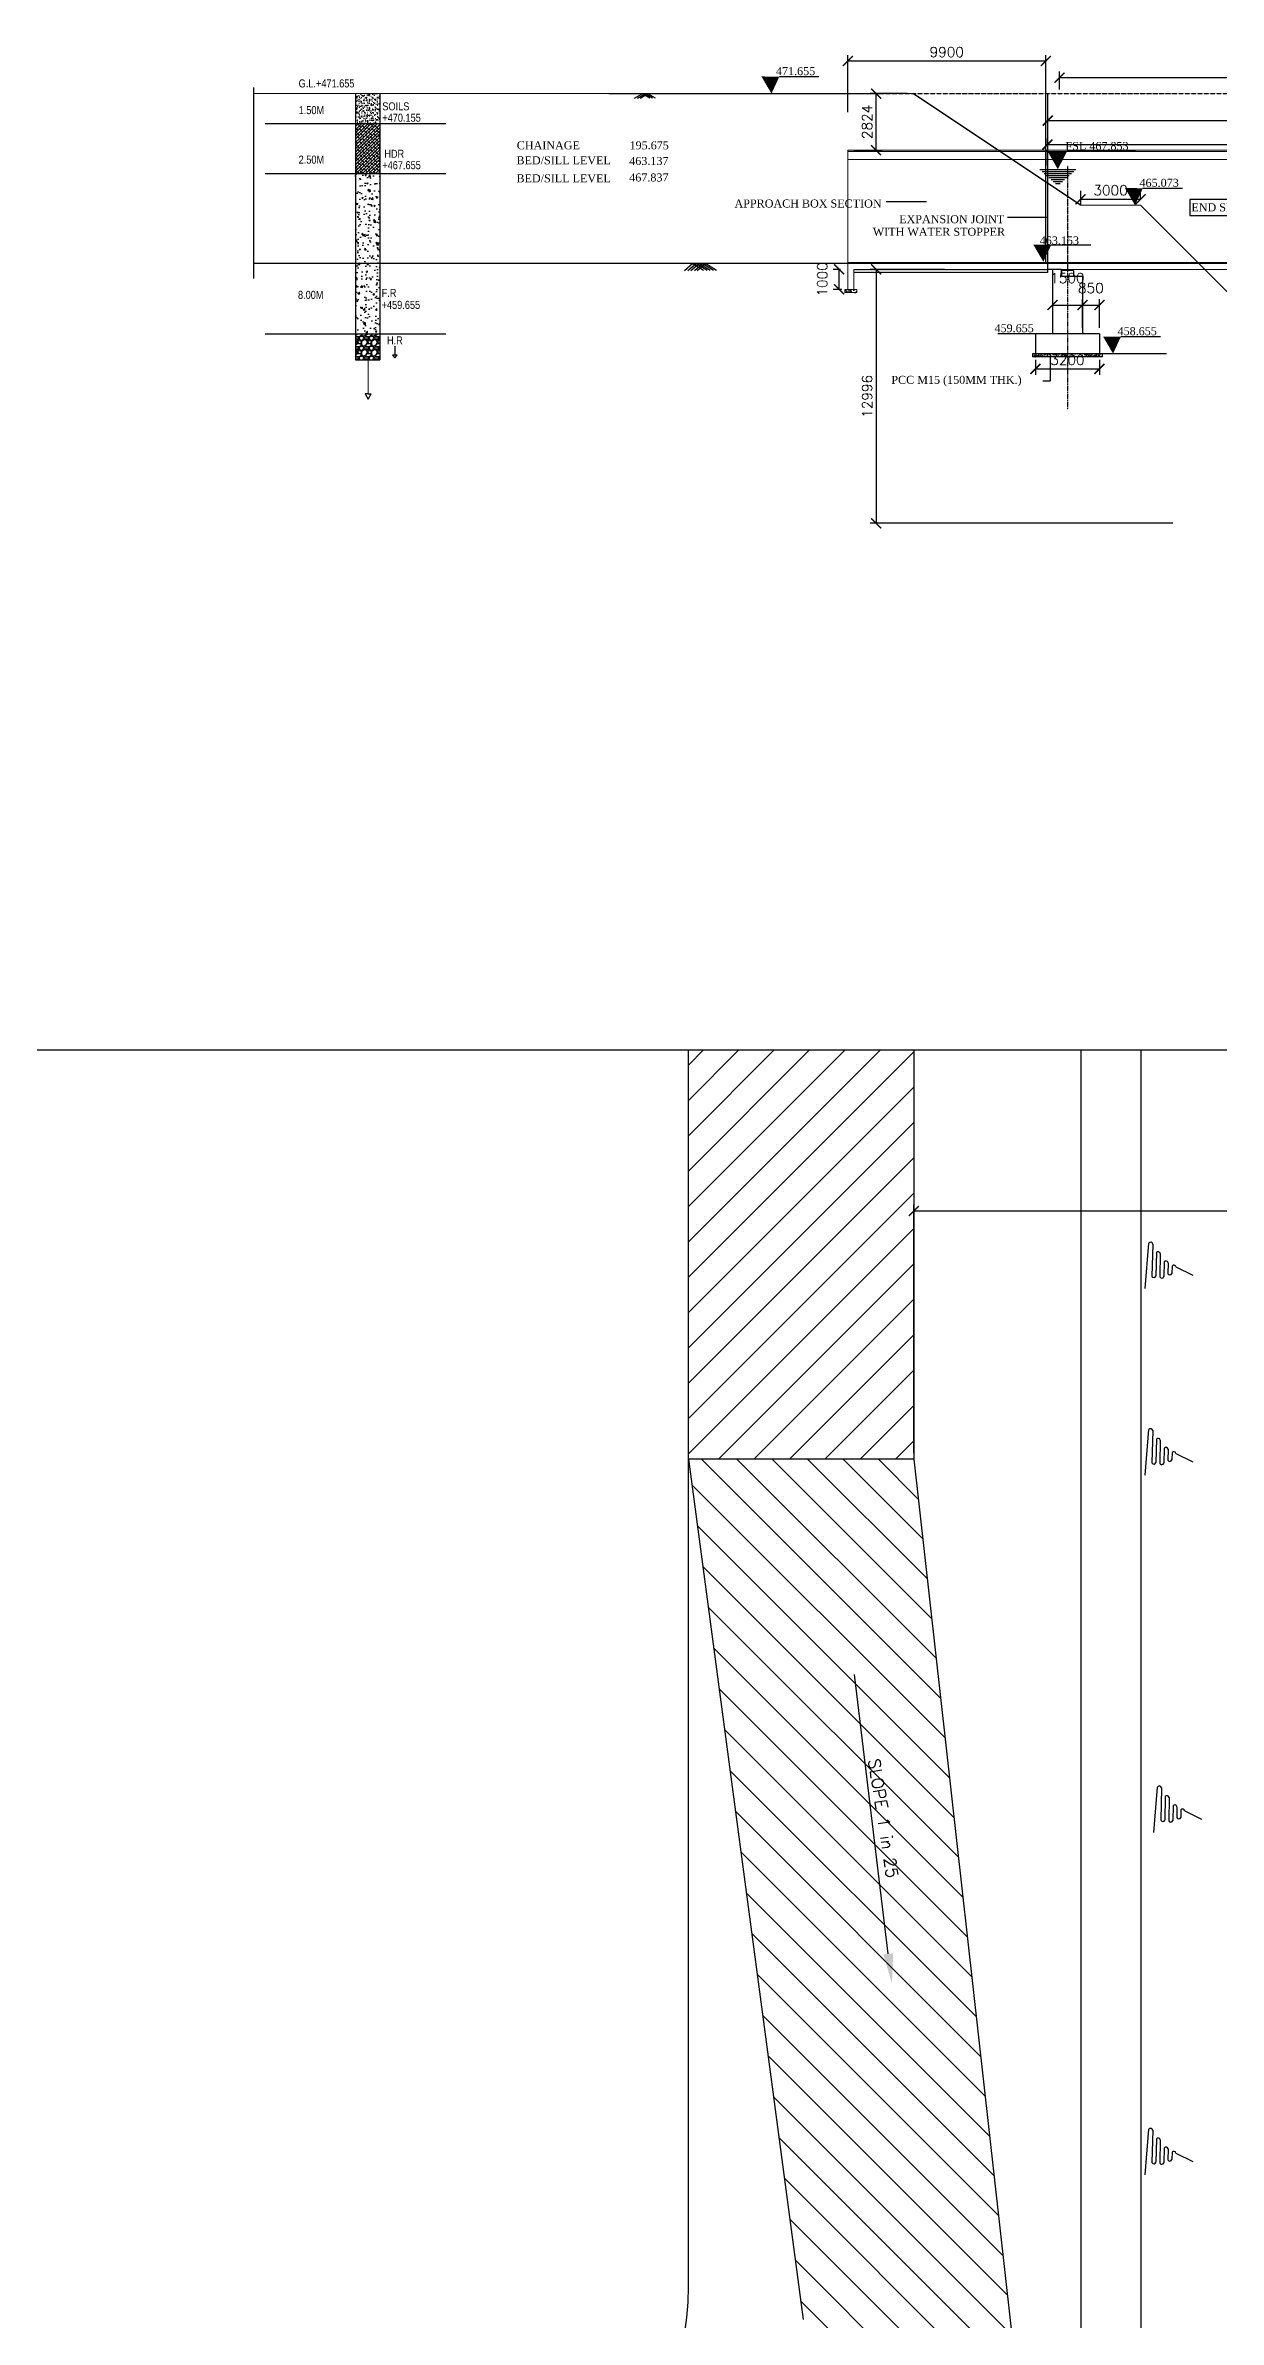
# Model space of a CAD drawing. Header units: inches. Extents: x -400915 to 515323, y 79868 to 577806.
# Drawn here: x -342283 to -283651, y 214030 to 327725 of the extents above; entities that cross this region are included whole.
import ezdxf
from ezdxf import colors
from ezdxf.entities.mleader import LeaderData, LeaderLine
from ezdxf.math import Vec2, Vec3

# ---------------------------------------------------------------- set-up
doc = ezdxf.new("R2010")
doc.units = ezdxf.units.IN
doc.header["$LTSCALE"] = 0.315
doc.header["$MEASUREMENT"] = 0
for name, pattern in [('ACAD_ISO03W100', [30, 12, -18]), ('CENTER', [50.8, 31.75, -6.35, 6.35, -6.35]), ('HIDDEN', [9.525, 6.35, -3.175])]:
    doc.linetypes.add(name, pattern=pattern)
doc.layers.get('0').update_dxf_attribs({"color": 9})
for name, color, linetype in [('CL', 5, 'CENTER'), ('exg canal', 253, 'Continuous'), ('NEW GROUND PROFILE', 6, 'Continuous'), ('rec', 7, 'Continuous'), ('stru', 2, 'Continuous')]:
    doc.layers.add(name, color=color, linetype=linetype)
for name, color, linetype, lineweight in [('crass barrier', 1, 'Continuous', 20), ('DIM', 1, 'Continuous', 20), ('RFC', 4, 'Continuous', 40), ('STRUC', 2, 'Continuous', 20)]:
    doc.layers.add(name, color=color, linetype=linetype, lineweight=lineweight)
doc.styles.add('arn', font='ARIALN.TTF')
doc.styles.add('ROMANS', font='ROMANS')
doc.styles.add('S1', font='ROMANS.shx')
doc.styles.get("Standard").update_dxf_attribs({"font": 'romantic.ttf'})
doc.linetypes.add('ZIGZAG', pattern='A,0.00254,-5.08,[131,ltypeshp.shx,S=5.08,R=0,X=-5.08,Y=0],-10.16,[131,ltypeshp.shx,S=5.08,R=180,X=5.08,Y=0],-5.08', length=20.32254)
doc.dimstyles.new('75', dxfattribs={"dimscale": 0, "dimtxt": 2.5, "dimasz": 2.5, "dimexe": 1.5, "dimexo": 1.5, "dimgap": 1, "dimtad": 1, "dimdec": 0, "dimzin": 0, "dimdsep": 46, "dimtxsty": 'ROMANS', "dimblk": 'ARCHTICK', "dimcen": -0.75, "dimclrd": 1, "dimclre": 1, "dimclrt": 3, "dimadec": 0, "dimazin": 0, "dimtfac": 1, "dimtdec": 0, "dimtofl": 0, "dimtmove": 0, "dimatfit": 3, "dimfxl": 1, "dimtolj": 1, "dimtzin": 0, "dimarcsym": 0})
doc.dimstyles.new('kri', dxfattribs={"dimtxt": 150, "dimasz": 125, "dimexe": 0.18, "dimexo": 0.0625, "dimgap": 0.09, "dimtad": 1, "dimdec": 0, "dimrnd": 1, "dimzin": 0, "dimdsep": 46, "dimtxsty": 'Standard', "dimblk": 'OBLIQUE', "dimcen": 0.09, "dimclrd": 1, "dimclre": 5, "dimclrt": 3, "dimadec": 0, "dimazin": 0, "dimtfac": 1, "dimtdec": 0, "dimtofl": 0, "dimtmove": 2, "dimatfit": 3, "dimfxl": 1, "dimtolj": 1, "dimtzin": 0, "dimarcsym": 0})

# ---------------------------------------------------------------- blocks, each defined once
blk = doc.blocks.new('_ArchTick')
at = {"layer": 'crass barrier', "color": 0, "const_width": 0.15}
blk.add_lwpolyline([(-0.5, -0.5), (0.5, 0.5)], dxfattribs=at)
blk = doc.blocks.new('*D207')
at = {"layer": 'Defpoints', "color": 0, "linetype": 'Continuous', "transparency": 16777216}
for p in [(-291597, 325217), (-264435, 326119), (-264435, 325647)]:
    blk.add_point(p, dxfattribs=at)
at = {"layer": 'STRUC', "color": 1, "linetype": 'Continuous', "lineweight": -2, "transparency": 16777216}
for p, q in [((-291597, 325517), (-291597, 326419)), ((-264435, 325947), (-264435, 326419)), ((-291597, 326119), (-264435, 326119))]:
    blk.add_line(p, q, dxfattribs=at)
at = {"layer": 'STRUC', "color": 1, "linetype": 'Continuous', "lineweight": -2, "transparency": 16777216, "xscale": 500, "yscale": 500, "zscale": 500, "rotation": 180}
blk.add_blockref('_ArchTick', (-291597, 326119), dxfattribs=at)
at = {"layer": 'STRUC', "color": 1, "linetype": 'Continuous', "lineweight": -2, "transparency": 16777216, "xscale": 500, "yscale": 500, "zscale": 500}
blk.add_blockref('_ArchTick', (-264435, 326119), dxfattribs=at)
at = {"layer": 'STRUC', "color": 3, "linetype": 'Continuous', "transparency": 16777216, "insert": (-278016, 326569), "char_height": 500, "attachment_point": 5, "style": 'ROMANS'}
blk.add_mtext('\\A1;27162', dxfattribs=at)
blk = doc.blocks.new('*D210')
at = {"layer": 'Defpoints', "color": 0, "linetype": 'Continuous', "transparency": 16777216}
for p in [(-292185, 323129), (-268685, 323972), (-268685, 323129)]:
    blk.add_point(p, dxfattribs=at)
at = {"layer": 'STRUC', "color": 1, "linetype": 'Continuous', "lineweight": -2, "transparency": 16777216}
for p, q in [((-292185, 323429), (-292185, 324272)), ((-268685, 323429), (-268685, 324272)), ((-292185, 323972), (-268685, 323972))]:
    blk.add_line(p, q, dxfattribs=at)
at = {"layer": 'STRUC', "color": 1, "linetype": 'Continuous', "lineweight": -2, "transparency": 16777216, "xscale": 500, "yscale": 500, "zscale": 500, "rotation": 180}
blk.add_blockref('_ArchTick', (-292185, 323972), dxfattribs=at)
at = {"layer": 'STRUC', "color": 1, "linetype": 'Continuous', "lineweight": -2, "transparency": 16777216, "xscale": 500, "yscale": 500, "zscale": 500}
blk.add_blockref('_ArchTick', (-268685, 323972), dxfattribs=at)
at = {"layer": 'STRUC', "color": 3, "linetype": 'Continuous', "transparency": 16777216, "insert": (-280435, 324422), "char_height": 500, "attachment_point": 5, "style": 'ROMANS'}
blk.add_mtext('\\A1;23500', dxfattribs=at)
blk = doc.blocks.new('*D234')
at = {"layer": 'Defpoints', "color": 0, "linetype": 'Continuous', "transparency": 16777216}
for p in [(-297045, 316530), (-300764, 303834), (-285633, 303834)]:
    blk.add_point(p, dxfattribs=at)
at = {"layer": 'STRUC', "color": 1, "linetype": 'Continuous', "lineweight": -2, "transparency": 16777216}
for p, q in [((-297345, 316530), (-301064, 316530)), ((-300764, 316530), (-300764, 303834)), ((-285933, 303834), (-301064, 303834))]:
    blk.add_line(p, q, dxfattribs=at)
at = {"layer": 'STRUC', "color": 1, "linetype": 'Continuous', "lineweight": -2, "transparency": 16777216, "xscale": 500, "yscale": 500, "zscale": 500}
for p, rotation in [((-300764, 316530), 90), ((-300764, 303834), 270)]:
    blk.add_blockref('_ArchTick', p, dxfattribs=dict(at, rotation=rotation))
at = {"layer": 'STRUC', "color": 3, "linetype": 'Continuous', "transparency": 16777216, "insert": (-301214, 310182), "char_height": 500, "attachment_point": 5, "rotation": 90, "style": 'ROMANS'}
blk.add_mtext('\\A1;12996', dxfattribs=at)
blk = doc.blocks.new('_Oblique')
at = {"color": 0, "linetype": 'ByBlock', "lineweight": -2}
blk.add_line((-0.5, -0.5), (0.5, 0.5), dxfattribs=at)
blk = doc.blocks.new('*D237')
at = {"layer": 'Defpoints', "color": 0, "linetype": 'Continuous', "transparency": 16777216}
for p in [(-292205, 322430), (-268665, 322768), (-268665, 322430)]:
    blk.add_point(p, dxfattribs=at)
at = {"layer": 'STRUC', "color": 1, "linetype": 'Continuous', "lineweight": -2, "transparency": 16777216}
for p, q in [((-292205, 322730), (-292205, 323068)), ((-268665, 322730), (-268665, 323068)), ((-292205, 322768), (-268665, 322768))]:
    blk.add_line(p, q, dxfattribs=at)
at = {"layer": 'STRUC', "color": 1, "linetype": 'Continuous', "lineweight": -2, "transparency": 16777216, "xscale": 500, "yscale": 500, "zscale": 500, "rotation": 180}
blk.add_blockref('_ArchTick', (-292205, 322768), dxfattribs=at)
at = {"layer": 'STRUC', "color": 1, "linetype": 'Continuous', "lineweight": -2, "transparency": 16777216, "xscale": 500, "yscale": 500, "zscale": 500}
blk.add_blockref('_ArchTick', (-268665, 322768), dxfattribs=at)
at = {"layer": 'STRUC', "color": 3, "linetype": 'Continuous', "transparency": 16777216, "insert": (-264642, 323101), "char_height": 500, "attachment_point": 5, "style": 'ROMANS'}
blk.add_mtext('\\A1;EXPANSION JOINT \\PWITH WATER STOPER', dxfattribs=at)
blk = doc.blocks.new('*D205')
at = {"layer": 'Defpoints', "color": 0, "linetype": 'Continuous', "transparency": 16777216}
for p in [(-290545, 320754), (-287545, 320034), (-287545, 319734)]:
    blk.add_point(p, dxfattribs=at)
at = {"layer": 'STRUC', "color": 1, "linetype": 'Continuous', "lineweight": -2, "transparency": 16777216}
for p, q in [((-290545, 320454), (-290545, 319734)), ((-290545, 320034), (-287545, 320034)), ((-287545, 320034), (-287545, 320334))]:
    blk.add_line(p, q, dxfattribs=at)
at = {"layer": 'STRUC', "color": 1, "linetype": 'Continuous', "lineweight": -2, "transparency": 16777216, "xscale": 500, "yscale": 500, "zscale": 500, "rotation": 180}
blk.add_blockref('_ArchTick', (-290545, 320034), dxfattribs=at)
at = {"layer": 'STRUC', "color": 1, "linetype": 'Continuous', "lineweight": -2, "transparency": 16777216, "xscale": 500, "yscale": 500, "zscale": 500}
blk.add_blockref('_ArchTick', (-287545, 320034), dxfattribs=at)
at = {"layer": 'STRUC', "color": 3, "linetype": 'Continuous', "transparency": 16777216, "insert": (-289045, 320484), "char_height": 500, "attachment_point": 5, "style": 'ROMANS'}
blk.add_mtext('\\A1;3000', dxfattribs=at)
blk = doc.blocks.new('*D233')
at = {"layer": 'Defpoints', "color": 0, "linetype": 'Continuous', "transparency": 16777216}
for p in [(-302608, 316530), (-302246, 316530), (-302185, 315530)]:
    blk.add_point(p, dxfattribs=at)
at = {"layer": 'STRUC', "color": 1, "linetype": 'Continuous', "lineweight": -2, "transparency": 16777216}
for p, q in [((-302546, 316530), (-302908, 316530)), ((-302608, 315530), (-302608, 316530)), ((-302485, 315530), (-302908, 315530))]:
    blk.add_line(p, q, dxfattribs=at)
at = {"layer": 'STRUC', "color": 1, "linetype": 'Continuous', "lineweight": -2, "transparency": 16777216, "xscale": 500, "yscale": 500, "zscale": 500}
for p, rotation in [((-302608, 316530), 90), ((-302608, 315530), 270)]:
    blk.add_blockref('_ArchTick', p, dxfattribs=dict(at, rotation=rotation))
at = {"layer": 'STRUC', "color": 3, "linetype": 'Continuous', "transparency": 16777216, "insert": (-303458, 316030), "char_height": 500, "attachment_point": 5, "rotation": 90, "style": 'ROMANS'}
blk.add_mtext('\\A1;1000', dxfattribs=at)
blk = doc.blocks.new('*D239')
at = {"layer": 'Defpoints', "color": 0, "linetype": 'Continuous', "transparency": 16777216}
for p in [(-300767, 325316), (-298918, 325316), (-302185, 322492)]:
    blk.add_point(p, dxfattribs=at)
at = {"layer": 'STRUC', "color": 1, "linetype": 'Continuous', "lineweight": -2, "transparency": 16777216}
for p, q in [((-299218, 325316), (-301067, 325316)), ((-300767, 322492), (-300767, 325316)), ((-301885, 322492), (-300467, 322492))]:
    blk.add_line(p, q, dxfattribs=at)
at = {"layer": 'STRUC', "color": 1, "linetype": 'Continuous', "lineweight": -2, "transparency": 16777216, "xscale": 500, "yscale": 500, "zscale": 500}
for p, rotation in [((-300767, 325316), 90), ((-300767, 322492), 270)]:
    blk.add_blockref('_ArchTick', p, dxfattribs=dict(at, rotation=rotation))
at = {"layer": 'STRUC', "color": 3, "linetype": 'Continuous', "transparency": 16777216, "insert": (-301217, 323904), "char_height": 500, "attachment_point": 5, "rotation": 90, "style": 'ROMANS'}
blk.add_mtext('\\A1;2824', dxfattribs=at)
blk = doc.blocks.new('*D220')
at = {"layer": 'Defpoints', "color": 0, "linetype": 'Continuous', "transparency": 16777216}
for p in [(-302185, 326947), (-302185, 324089), (-292285, 316530)]:
    blk.add_point(p, dxfattribs=at)
at = {"layer": 'STRUC', "color": 1, "linetype": 'Continuous', "lineweight": -2, "transparency": 16777216}
for p, q in [((-302185, 324389), (-302185, 327247)), ((-292285, 326947), (-302185, 326947)), ((-292285, 316830), (-292285, 327247))]:
    blk.add_line(p, q, dxfattribs=at)
at = {"layer": 'STRUC', "color": 1, "linetype": 'Continuous', "lineweight": -2, "transparency": 16777216, "xscale": 500, "yscale": 500, "zscale": 500, "rotation": 180}
blk.add_blockref('_ArchTick', (-302185, 326947), dxfattribs=at)
at = {"layer": 'STRUC', "color": 1, "linetype": 'Continuous', "lineweight": -2, "transparency": 16777216, "xscale": 500, "yscale": 500, "zscale": 500}
blk.add_blockref('_ArchTick', (-292285, 326947), dxfattribs=at)
at = {"layer": 'STRUC', "color": 3, "linetype": 'Continuous', "transparency": 16777216, "insert": (-297235, 327397), "char_height": 500, "attachment_point": 5, "style": 'ROMANS'}
blk.add_mtext('\\A1;9900', dxfattribs=at)
blk = doc.blocks.new('*D228')
at = {"layer": 'Defpoints', "color": 0, "linetype": 'Continuous', "transparency": 16777216}
for p in [(-292805, 312316), (-289605, 312316), (-289605, 311553)]:
    blk.add_point(p, dxfattribs=at)
at = {"layer": 'STRUC', "color": 1, "linetype": 'Continuous', "lineweight": -2, "transparency": 16777216}
for p, q in [((-292805, 312016), (-292805, 311253)), ((-292805, 311553), (-289605, 311553)), ((-289605, 312016), (-289605, 311253))]:
    blk.add_line(p, q, dxfattribs=at)
at = {"layer": 'STRUC', "color": 1, "linetype": 'Continuous', "lineweight": -2, "transparency": 16777216, "xscale": 500, "yscale": 500, "zscale": 500, "rotation": 180}
blk.add_blockref('_ArchTick', (-292805, 311553), dxfattribs=at)
at = {"layer": 'STRUC', "color": 1, "linetype": 'Continuous', "lineweight": -2, "transparency": 16777216, "xscale": 500, "yscale": 500, "zscale": 500}
blk.add_blockref('_ArchTick', (-289605, 311553), dxfattribs=at)
at = {"layer": 'STRUC', "color": 3, "linetype": 'Continuous', "transparency": 16777216, "insert": (-291205, 312003), "char_height": 500, "attachment_point": 5, "style": 'ROMANS'}
blk.add_mtext('\\A1;3200', dxfattribs=at)
blk = doc.blocks.new('*D222')
at = {"layer": 'Defpoints', "color": 0, "linetype": 'Continuous', "transparency": 16777216}
for p in [(-291955, 314922), (-290455, 314748), (-290455, 314748)]:
    blk.add_point(p, dxfattribs=at)
at = {"layer": 'STRUC', "color": 1, "linetype": 'Continuous', "lineweight": -2, "transparency": 16777216}
for p, q in [((-291955, 314748), (-290455, 314748)), ((-291955, 314622), (-291955, 314448))]:
    blk.add_line(p, q, dxfattribs=at)
at = {"layer": 'STRUC', "color": 1, "linetype": 'Continuous', "lineweight": -2, "transparency": 16777216, "xscale": 500, "yscale": 500, "zscale": 500, "rotation": 180}
blk.add_blockref('_ArchTick', (-291955, 314748), dxfattribs=at)
at = {"layer": 'STRUC', "color": 1, "linetype": 'Continuous', "lineweight": -2, "transparency": 16777216, "xscale": 500, "yscale": 500, "zscale": 500}
blk.add_blockref('_ArchTick', (-290455, 314748), dxfattribs=at)
at = {"layer": 'STRUC', "color": 3, "linetype": 'Continuous', "transparency": 16777216, "insert": (-291205, 316098), "char_height": 500, "attachment_point": 5, "style": 'ROMANS'}
blk.add_mtext('\\A1;1500', dxfattribs=at)
blk = doc.blocks.new('*D223')
at = {"layer": 'Defpoints', "color": 0, "linetype": 'Continuous', "transparency": 16777216}
for p in [(-289605, 314748), (-290455, 313316), (-289605, 313316)]:
    blk.add_point(p, dxfattribs=at)
at = {"layer": 'STRUC', "color": 1, "linetype": 'Continuous', "lineweight": -2, "transparency": 16777216}
for p, q in [((-290455, 313616), (-290455, 315048)), ((-289605, 313616), (-289605, 315048)), ((-290455, 314748), (-289605, 314748))]:
    blk.add_line(p, q, dxfattribs=at)
at = {"layer": 'STRUC', "color": 1, "linetype": 'Continuous', "lineweight": -2, "transparency": 16777216, "xscale": 500, "yscale": 500, "zscale": 500, "rotation": 180}
blk.add_blockref('_ArchTick', (-290455, 314748), dxfattribs=at)
at = {"layer": 'STRUC', "color": 1, "linetype": 'Continuous', "lineweight": -2, "transparency": 16777216, "xscale": 500, "yscale": 500, "zscale": 500}
blk.add_blockref('_ArchTick', (-289605, 314748), dxfattribs=at)
at = {"layer": 'STRUC', "color": 3, "linetype": 'Continuous', "transparency": 16777216, "insert": (-290030, 315598), "char_height": 500, "attachment_point": 5, "style": 'ROMANS'}
blk.add_mtext('\\A1;850', dxfattribs=at)
blk = doc.blocks.new('*D243')
at = {"layer": 'Defpoints', "color": 0, "linetype": 'Continuous', "transparency": 16777216}
for p in [(-214951, 269455), (-298881, 257048), (-214951, 257048)]:
    blk.add_point(p, dxfattribs=at)
at = {"layer": 'STRUC', "color": 1, "linetype": 'Continuous', "lineweight": -2, "transparency": 16777216}
for p, q in [((-298881, 257348), (-298881, 269755)), ((-214951, 257348), (-214951, 269755)), ((-298881, 269455), (-214951, 269455))]:
    blk.add_line(p, q, dxfattribs=at)
at = {"layer": 'STRUC', "color": 1, "linetype": 'Continuous', "lineweight": -2, "transparency": 16777216, "xscale": 500, "yscale": 500, "zscale": 500, "rotation": 180}
blk.add_blockref('_ArchTick', (-298881, 269455), dxfattribs=at)
at = {"layer": 'STRUC', "color": 1, "linetype": 'Continuous', "lineweight": -2, "transparency": 16777216, "xscale": 500, "yscale": 500, "zscale": 500}
blk.add_blockref('_ArchTick', (-214951, 269455), dxfattribs=at)
at = {"layer": 'STRUC', "color": 3, "linetype": 'Continuous', "transparency": 16777216, "insert": (-256916, 270452), "char_height": 500, "attachment_point": 5, "style": 'ROMANS'}
blk.add_mtext('\\A1;83930\\P(TOP WIDTH OF HLMC)', dxfattribs=at)

msp = doc.modelspace()

# ---------------------------------------------------------------- hatches: boundary and pattern name
at = {"layer": 'rec', "ltscale": 0.5}
h = msp.add_hatch(dxfattribs=at)
h.set_pattern_fill('AR-SAND', color=256, scale=100, style=0)
h.set_pattern_definition([(37.5, (-473993.19, 96591.52), (-6.29934, 192.68238), [0, -152, 0, -170, 0, -162.5]), (7.5, (-473993.2, 96591.52), (176.97767, 282.2146), [0, -82, 0, -137, 0, -52.5]), (327.5, (-474116.2, 96591.52), (311.41419, 0.56591), [0, -50, 0, -180, 0, -235]), (317.5, (-474116.2, 96591.52), (300.61266, 87.76756), [0, -25, 0, -118, 0, -135])])
h.paths.add_polyline_path([(-326781.1, 325316.2), (-326781.1, 323816.2), (-325564.5, 323816.2), (-325564.5, 325316.2)])
h = msp.add_hatch(dxfattribs=at)
h.set_pattern_fill('ANSI38', color=256, scale=900, style=0)
h.set_pattern_definition([(45, (-473993.19, 96591.52), (-79.549513, 79.549513), []), (135, (-473993.19, 96591.52), (-238.64854, 79.549513), [281.25, -168.75])])
h.paths.add_polyline_path([(-325564.5, 323816.2), (-326781.1, 323816.2), (-326781.1, 321316.2), (-325564.5, 321316.2)])
h = msp.add_hatch(dxfattribs=at)
h.set_pattern_fill('AR-CONC', color=256, scale=100, style=0)
h.set_pattern_definition([(50, (-473993.2, 96591.5), (717.2602, -62.7521), [75, -825]), (355, (-473993.2, 96591.5), (-138.7513, 752.1921), [60, -660]), (100.4514, (-473933.4, 96586.3), (578.5094, 689.4395), [63.7402, -701.1421]), (46.1842, (-473993.2, 96791.5), (1067.241, -165.519), [112.5, -1237.5]), (96.6356, (-473904.3, 96777.7), (934.6627, 974.118), [95.6103, -1051.713]), (351.1842, (-473993.2, 96791.5), (934.662, 974.1186), [90, -990]), (21, (-473893.2, 96741.5), (596.907, -402.6189), [75, -825]), (326, (-473893.2, 96741.5), (243.3153, 725.15), [60, -660]), (71.4514, (-473843.45, 96707.97), (840.2226, 322.5305), [63.7402, -701.1421]), (37.5, (-473993.2, 96591.52), (12.15986, 332.89385), [0, -652, 0, -670, 0, -662.5]), (7.5, (-473993.2, 96591.5), (263.06954, 394.4117), [0, -382, 0, -637, 0, -252.5]), (327.5, (-474216.2, 96591.52), (533.82244, -22.55487), [0, -250, 0, -780, 0, -1035]), (317.5, (-474316.2, 96591.5), (583.1862, 100.105), [0, -325, 0, -518, 0, -735])])
h.paths.add_polyline_path([(-326781.1, 313316.2), (-325564.5, 313316.2), (-325564.5, 321316.2), (-326781.1, 321316.2)])
h = msp.add_hatch(dxfattribs=at)
h.set_pattern_fill('AR-CONC', color=256, scale=50, style=0)
h.set_pattern_definition([(50, (-302980.08, 2758.6), (358.6301, -31.37607), [37.5, -412.5]), (355, (-302980.08, 2758.6), (-69.37567, 376.09607), [30, -330]), (100.4514, (-302950.2, 2755.97), (289.2547, 344.71977), [31.8701, -350.57106]), (46.1842, (-302980.08, 2858.6), (533.6205, -82.7595), [56.25, -618.75]), (96.6356, (-302935.6, 2851.7), (467.33135, 487.0589), [47.8051, -525.8565]), (351.1842, (-302980.1, 2858.6), (467.331, 487.0593), [45, -495]), (21, (-302930.08, 2833.6), (298.45353, -201.30945), [37.5, -412.5]), (326, (-302930.08, 2833.6), (121.65767, 362.57502), [30, -330]), (71.4514, (-302905.2, 2816.8), (420.1113, 161.26525), [31.8701, -350.57106]), (37.5, (-302980.08, 2758.59), (6.07993, 166.446927), [0, -326, 0, -335, 0, -331.25]), (7.5, (-302980.08, 2758.59), (131.53477, 197.20586), [0, -191, 0, -318.5, 0, -126.25]), (327.5, (-303091.58, 2758.59), (266.91122, -11.277436), [0, -125, 0, -390, 0, -517.5]), (317.5, (-303141.58, 2758.59), (291.59308, 50.05249), [0, -162.5, 0, -259, 0, -367.5])])
h.paths.add_polyline_path([(-292204.8, 316530.2), (-301884.8, 316530.2), (-301884.8, 316380.2), (-292204.8, 316380.2)])
h = msp.add_hatch(dxfattribs=at)
h.set_pattern_fill('AR-CONC', color=256, scale=50, style=0)
h.set_pattern_definition([(50, (-299777.08, 2758.6), (358.6301, -31.37607), [37.5, -412.5]), (355, (-299777.08, 2758.6), (-69.37567, 376.09607), [30, -330]), (100.4514, (-299747.2, 2755.97), (289.2547, 344.71977), [31.8701, -350.57106]), (46.1842, (-299777.08, 2858.6), (533.6205, -82.7595), [56.25, -618.75]), (96.6356, (-299732.6, 2851.7), (467.33135, 487.0589), [47.8051, -525.8565]), (351.1842, (-299777.1, 2858.6), (467.331, 487.0593), [45, -495]), (21, (-299727.08, 2833.6), (298.45353, -201.30945), [37.5, -412.5]), (326, (-299727.08, 2833.6), (121.65767, 362.57502), [30, -330]), (71.4514, (-299702.2, 2816.8), (420.1113, 161.26525), [31.8701, -350.57106]), (37.5, (-299777.08, 2758.59), (6.07993, 166.446927), [0, -326, 0, -335, 0, -331.25]), (7.5, (-299777.08, 2758.59), (131.53477, 197.20586), [0, -191, 0, -318.5, 0, -126.25]), (327.5, (-299888.58, 2758.59), (266.91122, -11.277436), [0, -125, 0, -390, 0, -517.5]), (317.5, (-299938.58, 2758.59), (291.59308, 50.05249), [0, -162.5, 0, -259, 0, -367.5])])
h.paths.add_polyline_path([(-301734.8, 315530.2), (-302334.8, 315530.2), (-302334.8, 315380.2), (-301734.8, 315380.2)])
h = msp.add_hatch(dxfattribs=at)
h.set_pattern_fill('GRAVEL', color=256, scale=500, style=0)
h.set_pattern_definition([(228.0128, (-473633.192, 97091.517), (-3999.999116, -4500.000671), [67.268, -6659.544]), (184.9697, (-473678.192, 97041.517), (6000.0005258, 499.9956535), [115.434, -11427.9625]), (132.5104, (-473793.192, 97031.517), (4999.995359, -5500.004337), [81.394, -8058.016]), (267.2737, (-473988.192, 96906.517), (499.9980089, 10000.0001475), [105.119, -10406.779]), (292.8337, (-473993.192, 96801.517), (-2500.0049527, 5999.998206), [103.0775, -10204.6865]), (357.2737, (-473953.192, 96706.517), (-10000.0001475, 499.9980089), [105.119, -10406.779]), (37.6942, (-473848.192, 96701.517), (-6500.0036728, -4999.9952026), [139.0145, -13762.4245]), (72.2553, (-473738.192, 96786.517), (3500.0053814, 10999.9981156), [131.244, -12993.1605]), (121.4296, (-473698.192, 96911.517), (-4000.004117, 6499.9975182), [105.475, -10442.0365]), (175.2364, (-473753.19, 97001.517), (5500.000473, -499.9957663), [120.416, -5900.3815]), (222.3974, (-473873.192, 97011.517), (-6000.0036755, -5499.996041), [155.724, -15416.6875]), (138.8141, (-473493.19, 96901.517), (-3500.001473, 2999.998657), [53.1505, -5261.922]), (171.4692, (-473533.192, 96936.517), (6499.9991424, -1000.003955), [101.1185, -10010.7555]), (225, (-473633.2, 96951.5), (-6e-14, -500.00015), [70.7105, -636.396]), (203.1986, (-473668.19, 97011.52), (2499.999865, 1000.000663), [38.079, -3769.8075]), (291.8014, (-473703.19, 96996.52), (-499.999955, 1500.000137), [53.8515, -2638.731]), (30.9638, (-473683.19, 96946.52), (1499.99901, 1000.001242), [87.4645, -2828.0115]), (161.5651, (-473608.19, 96991.52), (1000.00022, -499.9992), [63.2455, -1517.8935]), (16.3895, (-473993.192, 96996.517), (5000.0010992, 1499.996355), [88.6, -8771.4225]), (70.3462, (-473908.192, 97021.517), (-1999.9976237, -5500.001068), [74.3305, -7358.704]), (293.1986, (-473608.19, 97091.52), (-1000.000663, 2499.999865), [76.1575, -3731.729]), (343.6105, (-473578.192, 97021.517), (-5000.0010992, 1499.996355), [88.6, -8771.4225]), (339.444, (-473993.19, 96686.517), (-2500.000922, 999.997998), [85.44, -4186.562]), (294.7751, (-473913.192, 96656.517), (-2499.9960946, 5500.001711), [71.589, -7087.3215]), (66.8014, (-473603.19, 96591.52), (1000.000663, 2499.999865), [76.1575, -3731.729]), (17.354, (-473573.192, 96661.517), (-6500.0010095, -1999.997251), [83.8155, -8297.712]), (69.444, (-473848.19, 96591.517), (-999.997998, -2500.000922), [42.72, -4229.282]), (101.3099, (-473633.19, 96591.52), (-499.998816, 2000.000376), [25.495, -2524.0145]), (165.9638, (-473638.19, 96616.52), (1500.000273, -499.99903), [103.0775, -1958.475]), (186.009, (-473738.192, 96641.517), (4999.9998755, 499.9996587), [95.525, -9456.9615]), (303.6901, (-473683.19, 96901.52), (-500.00067, 999.99978), [72.111, -1730.6645]), (353.1572, (-473643.192, 96841.517), (8499.9996827, -1000.003999), [125.897, -12463.7815]), (60.9454, (-473518.19, 96826.517), (-2000.000014, -3500.000192), [51.478, -5096.337]), (90, (-473493.2, 96871.5), (-500, 500), [30, -470]), (120.2564, (-473748.192, 96656.517), (1999.9974434, -3500.001228), [69.462, -6876.76]), (48.0128, (-473783.192, 96716.517), (3999.999116, 4500.000671), [134.536, -6592.276]), (0, (-473693.2, 96816.5), (500, 500), [130, -370]), (325.3048, (-473563.192, 96816.517), (-4999.9971295, 3500.0043048), [79.057, -7826.637]), (254.0546, (-473498.19, 96771.52), (-499.999945, -2000.000063), [72.801, -3567.254]), (207.646, (-473518.192, 96701.517), (-9499.9979036, -5000.0038566), [118.5325, -11734.737]), (175.4261, (-473623.192, 96646.517), (-6500.0002792, 499.9974006), [125.3995, -12414.537])])
h.paths.add_polyline_path([(-325564.5, 313316.2), (-326781.1, 313316.2), (-326781.1, 312007.3), (-325564.5, 312007.3)])
h = msp.add_hatch(dxfattribs=at)
h.set_pattern_fill('AR-CONC', color=6, scale=30, style=0)
h.set_pattern_definition([(50, (-306000.08, 894.65), (215.17805, -18.82564), [22.5, -247.5]), (355, (-306000.08, 894.65), (-41.6254, 225.65764), [18, -198]), (100.4514, (-305982.15, 893.08), (173.55281, 206.83186), [19.12206, -210.34263]), (46.1842, (-306000.08, 954.65), (320.17231, -49.6557), [33.75, -371.25]), (96.6356, (-305973.4, 950.5), (280.3988, 292.23536), [28.6831, -315.5139]), (351.1842, (-306000.08, 954.65), (280.3986, 292.23558), [27, -297]), (21, (-305970.08, 939.65), (179.07212, -120.78567), [22.5, -247.5]), (326, (-305970.08, 939.65), (72.9946, 217.54501), [18, -198]), (71.4514, (-305955.15, 929.58), (252.06679, 96.75915), [19.12206, -210.34263]), (37.5, (-306000.08, 894.65), (3.647957, 99.868156), [0, -195.6, 0, -201, 0, -198.75]), (7.5, (-306000.08, 894.65), (78.92086, 118.323514), [0, -114.6, 0, -191.1, 0, -75.75]), (327.5, (-306066.98, 894.65), (160.14673, -6.766462), [0, -75, 0, -234, 0, -310.5]), (317.5, (-306096.98, 894.65), (174.95585, 30.031495), [0, -97.5, 0, -155.4, 0, -220.5])])
h.paths.add_polyline_path([(-291204.8, 312316.2), (-292854.8, 312316.2), (-292854.8, 312166.2), (-291204.8, 312166.2)])
h.paths.add_polyline_path([(-289554.8, 312316.2), (-291204.8, 312316.2), (-291204.8, 312166.2), (-289554.8, 312166.2)])
at = {"layer": 'rec', "linetype": 'HIDDEN', "ltscale": 500}
h = msp.add_hatch(dxfattribs=at)
h.set_pattern_fill('ANSI31', color=251, scale=10000, style=0)
h.paths.add_polyline_path([(-203684.8, 277508.5), (-214951.2, 277508.5), (-214951.2, 257047.9), (-203684.8, 257047.9)])
h.paths.add_polyline_path([(-298880.8, 277508.5), (-310147.3, 277508.5), (-310147.3, 257047.9), (-298880.8, 257047.9)])
h.paths.add_polyline_path([(-298880.8, 103108.2), (-310147.3, 103108.2), (-310147.3, 86267.5), (-298880.8, 86267.5)])
h.paths.add_polyline_path([(-203684.8, 103108.2), (-214951.2, 103108.2), (-214951.2, 86267.5), (-203684.8, 86267.5)])
h = msp.add_hatch(dxfattribs=at)
h.set_pattern_fill('ANSI31', color=251, scale=10000, style=0)
h.set_pattern_definition([(135, (-513832, 0), (883.8835, 883.8835), [])])
h.paths.add_polyline_path([(-306391.7, 192671.9), (-400914.6, 192671.9), (-400914.6, 197047.9), (-319280, 197047.9), (-292167.3, 197047.9), (-292167.3, 188488), (-302232, 188488)])
h.paths.add_polyline_path([(-304411.6, 214030.3), (-310147.3, 257047.9), (-298880.8, 257047.9), (-292167.3, 197047.9), (-319280, 197047.9, 0.45359194)])
h.paths.add_polyline_path([(-299331.7, 235120.1), (-300446.3, 242276.6), (-301335.6, 242138.1), (-300220.9, 234981.6)], flags=24)

# ---------------------------------------------------------------- linework, layer by layer
at = {"color": 8, "linetype": 'ZIGZAG', "ltscale": 0.5}
msp.add_line((-331869.2, 316081.7), (-331869.2, 325625.2), dxfattribs=at)
for p, q in [((-292184.8, 321730.2), (-292184.8, 325316.2)), ((-292204.8, 321730.2), (-292204.8, 322492.2)), ((-291217.8, 322447.3), (-287797.4, 322447.3))]:
    msp.add_line(p, q)
at = {"ltscale": 0.5}
msp.add_line((-289104.8, 312316.2), (-289185.9, 312316.2), dxfattribs=at)
at = {"layer": 'CL', "linetype": 'ByBlock'}
for p, q in [((-292586.5, 321530.2), (-290775.5, 321530.2)), ((-292473.3, 321430.2), (-290888.7, 321430.2)), ((-292360.1, 321330.2), (-291001.9, 321330.2)), ((-292246.9, 321230.2), (-291115.1, 321230.2)), ((-292133.7, 321130.2), (-291228.3, 321130.2)), ((-292020.6, 321030.2), (-291341.4, 321030.2)), ((-291907.4, 320930.2), (-291454.6, 320930.2)), ((-291794.2, 320830.2), (-291567.8, 320830.2)), ((-290526.6, 277508.5), (-290526.6, 86267.5)), ((-287526.6, 277508.5), (-287526.6, 86267.5)), ((-286941.6, 267801.2), (-286978, 266185.6)), ((-286755.1, 267370.5), (-286777.4, 266200)), ((-286559.1, 267325.8), (-286581.4, 266155.3)), ((-286366.7, 266911.5), (-286380.8, 266169.7)), ((-286170.6, 266866.8), (-286181.1, 266317.4)), ((-285973.4, 266702.7), (-285980.5, 266331.8)), ((-285777.4, 266658), (-284939.3, 266237.7)), ((-286941.6, 258475.3), (-286978, 256859.7)), ((-286755.1, 258044.6), (-286777.4, 256874.1)), ((-286559.1, 258000), (-286581.4, 256829.4)), ((-286366.7, 257585.6), (-286380.8, 256843.8)), ((-286170.6, 257540.9), (-286181.1, 256991.5)), ((-285973.4, 257376.8), (-285980.5, 257005.9)), ((-285777.4, 257332.1), (-284939.3, 256911.8)), ((-286498.3, 240605.4), (-286534.7, 238989.9)), ((-286311.9, 240174.8), (-286334.2, 239004.3)), ((-286115.8, 240130.1), (-286138.1, 238959.6)), ((-285923.4, 239715.8), (-285937.5, 238974)), ((-285727.3, 239671.1), (-285737.8, 239121.7)), ((-285530.2, 239507), (-285537.2, 239136.1)), ((-285334.1, 239462.3), (-284496.1, 239042)), ((-286941.6, 223494), (-286978, 221878.4)), ((-286755.1, 223063.4), (-286777.4, 221892.8)), ((-286559.1, 223018.7), (-286581.4, 221848.1)), ((-286366.7, 222604.3), (-286380.8, 221862.5)), ((-286170.6, 222559.6), (-286181.1, 222010.2)), ((-285973.4, 222395.5), (-285980.5, 222024.6)), ((-285777.4, 222350.8), (-284939.3, 221930.5))]:
    msp.add_line(p, q, dxfattribs=at)
at = {"layer": 'CL'}
for p, q in [((-291204.8, 321730.2), (-291204.8, 316530.2)), ((-291204.8, 320173.9), (-291204.8, 309528.2))]:
    msp.add_line(p, q, dxfattribs=at)
at = {"layer": 'CL', "linetype": 'ByBlock'}
for points in [[(-287320.5, 265572.2), (-287137.6, 267847.3, -0.92283099), (-287137.6, 267847.3, 3.01467035)], [(-287320.5, 256246.3), (-287137.6, 258521.4, -0.92283099), (-287137.6, 258521.4, 3.01467035)], [(-286877.2, 238376.4), (-286694.3, 240651.6, -0.92283099), (-286694.3, 240651.6, 3.01467035)], [(-287320.5, 221265), (-287137.6, 223540.2, -0.92283099), (-287137.6, 223540.2, 3.01467035)]]:
    msp.add_lwpolyline(points, format="xyb", dxfattribs=at)
for centre, start, end in [((-287049.5, 267781.2), 11.223685, 143.095308), ((-286667.1, 267304.4), 11.223685, 143.095308), ((-286880.9, 266237.6), 208.167595, 340.039219), ((-286484.3, 266207.3), 208.167595, 340.039219), ((-286278.6, 266845.4), 11.223685, 143.095308), ((-286084, 266369.4), 208.167595, 340.039219), ((-285885.4, 266636.6), 11.223685, 143.095308), ((-287049.5, 258455.3), 11.223685, 143.095308), ((-286667.1, 257978.5), 11.223685, 143.095308), ((-286278.6, 257519.5), 11.223685, 143.095308), ((-286084, 257043.5), 208.167595, 340.039219), ((-285885.4, 257310.7), 11.223685, 143.095308), ((-286880.9, 256911.7), 208.167595, 340.039219), ((-286484.3, 256881.4), 208.167595, 340.039219), ((-286606.3, 240585.5), 11.223685, 143.095308), ((-286223.8, 240108.7), 11.223685, 143.095308), ((-286437.7, 239041.9), 208.167595, 340.039219), ((-286041, 239011.6), 208.167595, 340.039219), ((-285835.4, 239649.7), 11.223685, 143.095308), ((-285640.7, 239173.6), 208.167595, 340.039219), ((-285442.1, 239440.8), 11.223685, 143.095308), ((-287049.5, 223474), 11.223685, 143.095308), ((-286667.1, 222997.2), 11.223685, 143.095308), ((-286880.9, 221930.4), 208.167595, 340.039219), ((-286484.3, 221900.1), 208.167595, 340.039219), ((-286278.6, 222538.2), 11.223685, 143.095308), ((-286084, 222062.2), 208.167595, 340.039219), ((-285885.4, 222329.4), 11.223685, 143.095308)]:
    msp.add_arc(centre, 110.1, start, end, dxfattribs=at)
at = {"layer": 'DIM'}
for points in [[(-305600.1, 326172.4), (-306496.8, 326174.5), (-305995, 325316.4)], [(-291217.8, 322447.3), (-292203.2, 322449.6), (-291681, 321530.2)], [(-287429.4, 320590.4), (-288326.1, 320592.5), (-287824.2, 319734.4)], [(-292009.6, 317763), (-292906.3, 317765.1), (-292404.5, 316907)], [(-288527, 313171.4), (-289423.7, 313173.5), (-288921.8, 312315.4)]]:
    msp.add_solid(points, dxfattribs=at)
at = {"layer": 'exg canal', "linetype": 'ACAD_ISO03W100', "ltscale": 0.5}
msp.add_line((-312851.7, 325316.2), (-278743.5, 325316.2), dxfattribs=at)
at = {"layer": 'NEW GROUND PROFILE', "ltscale": 0.5}
for p, q in [((-326781.1, 325316.2), (-326781.1, 312007.3)), ((-325564.5, 325316.2), (-325564.5, 312007.3)), ((-314126, 325316.2), (-305096, 325316.2)), ((-331296.1, 323816.2), (-322266.1, 323816.2)), ((-331296.1, 321316.2), (-322266.1, 321316.2)), ((-331296.1, 313316.2), (-322266.1, 313316.2)), ((-326781.1, 312007.3), (-325564.5, 312007.3))]:
    msp.add_line(p, q, dxfattribs=at)
at = {"layer": 'rec', "ltscale": 0.5}
for p, q in [((-312834.3, 325094.6), (-312460.5, 325313.8)), ((-312688, 325094.6), (-312314.2, 325313.8)), ((-312558, 325094.6), (-312184.2, 325313.8)), ((-312070.5, 325094.6), (-312444.3, 325313.8)), ((-311940.5, 325094.6), (-312314.2, 325313.8)), ((-311794.2, 325094.6), (-312168, 325313.8)), ((-306440.7, 325316.2), (-300591.4, 325316.2)), ((-300387.8, 325316.2), (-300387.8, 325316.2)), ((-290545.3, 319734.2), (-298918.3, 325316.2)), ((-292204.8, 316530.2), (-292204.8, 316380.2)), ((-324814.9, 312692.8), (-324814.9, 312242.2)), ((-324697.2, 312242.2), (-324932.4, 312242.2)), ((-324932.4, 312242.2), (-324814.9, 312104.2)), ((-324814.9, 312104.2), (-324697.2, 312242.2)), ((-286253.5, 312315.4), (-289392.3, 312315.4)), ((-326154.8, 310303.2), (-326296.4, 310303.2)), ((-326296.4, 310303.2), (-326154.8, 310033.9)), ((-326154.8, 310303.2), (-326006, 310303.2)), ((-326154.8, 310033.9), (-326006, 310303.2)), ((-367788.5, 277508.5), (-150613.2, 277508.5)), ((-310147.3, 215667.9), (-310147.3, 277508.5)), ((-298880.8, 277508.5), (-298880.8, 257047.9)), ((-310147.3, 257047.9), (-304411.6, 214030.3)), ((-298880.8, 257047.9), (-310147.3, 257047.9)), ((-298880.8, 257047.9), (-292167.3, 197047.9))]:
    msp.add_line(p, q, dxfattribs=at)
at = {"layer": 'rec', "ltscale": 0.5, "const_width": 50}
for points in [[(-256934.8, 300154.2), (-264434.8, 300154.2), (-269014.8, 304734.2), (-270214.8, 304734.2), (-275214.8, 309734.2), (-276414.8, 309734.2), (-281414.8, 314734.2), (-282545.3, 314734.2), (-287545.3, 319734.2), (-290545.3, 319734.2), (-298918.3, 325316.2), (-331869.2, 325316.2)], [(-326154.8, 312007.3), (-326154.8, 310303.2)]]:
    msp.add_lwpolyline(points, dxfattribs=at)
at = {"layer": 'rec', "ltscale": 0.5}
msp.add_lwpolyline([(-285091.5, 319231.4), (-281784.6, 319231.4), (-281784.6, 320023.6), (-285091.5, 320023.6)], close=True, dxfattribs=at)
msp.add_arc((-325147.3, 215667.9), 15000, 270, 0, dxfattribs=at)
for points in [[(-324814.9, 312104.2), (-324932.4, 312242.2), (-324697.2, 312242.2), (-324814.9, 312104.2)], [(-326154.8, 310033.9), (-326296.4, 310303.2), (-326006, 310303.2), (-326154.8, 310033.9)]]:
    msp.add_solid(points, dxfattribs=at)
at = {"layer": 'RFC', "lineweight": 15}
for p, q in [((-302184.8, 322492.2), (-292204.8, 322492.2)), ((-302184.8, 315530.2), (-302184.8, 322492.2)), ((-302184.8, 322430.2), (-292204.8, 322430.2)), ((-302184.8, 322030.2), (-292204.8, 322030.2)), ((-292204.8, 316380.2), (-292204.8, 322492.2)), ((-292184.8, 322492.2), (-221684.8, 322492.2)), ((-292184.8, 322430.2), (-268704.8, 322430.2)), ((-292184.8, 322030.2), (-268704.8, 322030.2)), ((-302184.8, 321730.2), (-302184.8, 315530.2)), ((-292184.8, 321730.2), (-292184.8, 316530.2)), ((-301884.8, 316530.2), (-292204.8, 316530.2)), ((-301884.8, 315530.2), (-301884.8, 316530.2)), ((-292204.8, 316530.2), (-301884.8, 316530.2)), ((-292204.8, 316380.2), (-301884.8, 316380.2)), ((-292184.8, 316530.2), (-268704.8, 316530.2)), ((-302334.8, 315380.2), (-302334.8, 315530.2)), ((-301734.8, 315530.2), (-302334.8, 315530.2)), ((-301734.8, 315380.2), (-302334.8, 315380.2)), ((-301734.8, 315380.2), (-301734.8, 315530.2))]:
    msp.add_line(p, q, dxfattribs=at)
at = {"layer": 'RFC', "linetype": 'HIDDEN', "lineweight": 15}
for p, q in [((-302184.8, 316880.2), (-292204.8, 316880.2)), ((-302184.8, 316830.2), (-292204.8, 316830.2)), ((-292184.8, 316880.2), (-245204.8, 316880.2)), ((-292184.8, 316830.2), (-245204.8, 316830.2))]:
    msp.add_line(p, q, dxfattribs=at)
at = {"layer": 'stru'}
for p, q in [((-305600.1, 326172.4), (-303625.6, 326172.4)), ((-287429.4, 320590.4), (-285454.9, 320590.4)), ((-292009.6, 317763), (-290035.1, 317763)), ((-292204.8, 316830.2), (-331869.2, 316830.2)), ((-291504.8, 316528.6), (-292184.8, 316528.6)), ((-291954.8, 316528.6), (-291954.8, 313316.2)), ((-291504.8, 316180.1), (-291504.8, 316528.6)), ((-291504.8, 316480.1), (-291504.8, 316180.1)), ((-290904.8, 316480.1), (-291504.8, 316480.1)), ((-290454.8, 316180.1), (-291504.8, 316180.1)), ((-291404.8, 316530.1), (-291404.8, 316480.1)), ((-291004.8, 316530.1), (-291004.8, 316480.1)), ((-290904.8, 316480.1), (-290904.8, 316180.1)), ((-290454.8, 316180.1), (-290454.8, 313316.2)), ((-294676.9, 313320.1), (-292802.4, 313320.1)), ((-289604.8, 313316.2), (-292804.8, 313316.2)), ((-292804.8, 313316.2), (-292804.8, 312316.2)), ((-289604.8, 313316.2), (-289604.8, 312316.2)), ((-288527, 313171.4), (-286552.5, 313171.4)), ((-289604.8, 312316.2), (-292804.8, 312316.2)), ((-287579.3, 312316.2), (-289604.8, 312316.2))]:
    msp.add_line(p, q, dxfattribs=at)
at = {"layer": 'stru', "color": 3}
for p, q in [((-309919.9, 316830.2), (-310344.8, 316452.1)), ((-309746.6, 316830.2), (-310171.5, 316452.1)), ((-309594, 316830.2), (-310018.9, 316452.1)), ((-309919.9, 316830.2), (-309386.9, 316485.6)), ((-309420.5, 316830.2), (-309845.4, 316452.1)), ((-309746.6, 316830.2), (-309213.6, 316485.6)), ((-309276.7, 316830.2), (-309701.6, 316452.1)), ((-309594, 316830.2), (-309061, 316485.6)), ((-309420.5, 316830.2), (-308887.5, 316485.6)), ((-309276.7, 316830.2), (-308743.7, 316485.6))]:
    msp.add_line(p, q, dxfattribs=at)
at = {"layer": 'stru', "color": 1}
for p, q in [((-289454.8, 312316.2), (-292954.8, 312316.2)), ((-292954.8, 312316.2), (-292954.8, 312166.2)), ((-289454.8, 312166.2), (-292954.8, 312166.2)), ((-289454.8, 312166.2), (-289454.8, 312316.2))]:
    msp.add_line(p, q, dxfattribs=at)

# ---------------------------------------------------------------- texts
at = {"layer": 'stru'}
for s, p in [('471.655', (-305770.7, 326241.2)), ('CHAINAGE', (-318725.9, 322533.5)), ('195.675', (-313090, 322533.5)), ('FSL 467.853', (-291300.9, 322500.8)), ('BED/SILL LEVEL', (-318741.3, 321783.7)), ('463.137', (-313105.4, 321752.4)), ('BED/SILL LEVEL', (-318741.3, 320882.2)), ('467.837', (-313105.4, 320926)), ('465.073', (-287600, 320659.2)), ('APPROACH BOX SECTION', (-307844.5, 319624.1)), ('END SPAN', (-285007, 319432.3)), ('WITH WATER STOPPER', (-300930, 318209.8)), ('EXPANSION JOINT ', (-299613.6, 318839.9)), ('463.153', (-292586.2, 317777)), ('459.655', (-294847.5, 313389)), ('458.655', (-288697.6, 313240.2)), ('PCC M15 (150MM THK.)', (-300004.5, 310807.2))]:
    msp.add_text(s, height=400, dxfattribs=at).set_placement(p)
at = {"layer": 'stru', "style": 'arn'}
for s, p in [('G.L.+471.655', (-329629, 325628.6)), ('1.50M', (-329629, 324291.8)), ('SOILS', (-325448.2, 324481.7)), ('+470.155', (-325448.2, 323913.8)), ('2.50M', (-329629, 321818.6)), ('+467.655', (-325448.2, 321540.9)), ('HDR', (-325347.9, 322109.1)), ('8.00M', (-329662.3, 315057.3)), ('+459.655', (-325481.7, 314556)), ('F.R', (-325481.7, 315157.6)), ('H.R', (-325213.7, 312778.7))]:
    msp.add_text(s, height=400, dxfattribs=at).set_placement(p)
at = {"layer": 'stru', "insert": (-301164.3, 242013), "char_height": 600, "width": 155274.456, "attachment_point": 7, "rotation": 278.852862, "style": 'S1'}
msp.add_mtext('SLOPE 1 in 25', dxfattribs=at)

# ---------------------------------------------------------------- dimensions: what is measured, and where the dimension line sits
at = {"layer": 'STRUC', "linetype": 'Continuous'}
for base, p1, p2, angle, picture, middle in [((-302184.8, 326946.8), (-292284.8, 316530.2), (-302184.8, 324089.5), 180, '*D220', (-297234.8, 327396.8)), ((-300766.7, 325316.2), (-302184.8, 322492.2), (-298918.3, 325316.2), 90, '*D239', (-301216.7, 323904.2)), ((-302607.9, 316530.2), (-302184.8, 315530.2), (-302246.4, 316530.2), 90, '*D233', (-303457.9, 316030.2))]:
    dim = msp.add_linear_dim(base=base, p1=p1, p2=p2, angle=angle, dimstyle='75', override={"dimscale": 200, "dimtmove": 2}, dxfattribs=at)
    dim.commit()
    dim.dimension.update_dxf_attribs({"geometry": picture, "text_midpoint": middle})
for base, p1, p2, picture, middle in [((-264434.8, 326118.5), (-291596.8, 325217.5), (-264434.8, 325647.5), '*D207', (-278015.8, 326568.5)), ((-268684.8, 323972.1), (-292184.8, 323128.7), (-268684.8, 323128.7), '*D210', (-280434.8, 324422.1)), ((-287545.3, 320034.2), (-290545.3, 320753.5), (-287545.3, 319734.2), '*D205', (-289045.3, 320484.2)), ((-290454.8, 314748.1), (-291954.8, 314922.4), (-290454.8, 314748.1), '*D222', (-291204.8, 316098.1)), ((-289604.8, 314748.1), (-290454.8, 313316.2), (-289604.8, 313316.2), '*D223', (-290029.8, 315598.1)), ((-289604.8, 311553), (-292804.8, 312316.2), (-289604.8, 312316.2), '*D228', (-291204.8, 312003))]:
    dim = msp.add_linear_dim(base=base, p1=p1, p2=p2, dimstyle='75', override={"dimscale": 200, "dimtmove": 2}, dxfattribs=at)
    dim.commit()
    dim.dimension.update_dxf_attribs({"geometry": picture, "text_midpoint": middle})
dim = msp.add_linear_dim(base=(-268664.8, 322767.5), p1=(-292204.8, 322430.2), p2=(-268664.8, 322430.2), text='EXPANSION JOINT \\PWITH WATER STOPER', dimstyle='75', override={"dimscale": 200, "dimtmove": 2}, dxfattribs=at)
dim.commit()
dim.dimension.update_dxf_attribs({"geometry": '*D237', "text_midpoint": (-264642.1, 323101.2), "dimtype": 160})
dim = msp.add_linear_dim(base=(-300763.5, 303834.2), p1=(-297044.8, 316530.2), p2=(-285633, 303834.2), angle=90, text='12996', dimstyle='75', override={"dimscale": 200, "dimtmove": 2}, dxfattribs=at)
dim.commit()
dim.dimension.update_dxf_attribs({"geometry": '*D234', "text_midpoint": (-301213.5, 310182.2)})
dim = msp.add_linear_dim(base=(-214951.2, 269454.8), p1=(-298880.8, 257047.9), p2=(-214951.2, 257047.9), text='<>\\P(TOP WIDTH OF HLMC)', dimstyle='75', override={"dimscale": 200, "dimtmove": 2}, dxfattribs=at)
dim.commit()
dim.dimension.update_dxf_attribs({"geometry": '*D243', "text_midpoint": (-256916, 270452.4)})

# ---------------------------------------------------------------- leaders
at = {"layer": 'rec', "ltscale": 0.5}
for points in [[(-298244.2, 319914.4), (-300260.9, 319914.4)], [(-292184.8, 319130.2), (-294201.5, 319130.2)], [(-292068.2, 312266.9), (-292068.2, 310944), (-292438.2, 310944)]]:
    msp.add_leader(points, dimstyle='kri', override={"dimgap": 0.09, "dimtad": 0}, dxfattribs=at)
ml = msp.add_multileader_mtext('Standard', dxfattribs=at)
ml.set_content(' ', color=256)
ml.set_leader_properties()
ml.build(insert=Vec2(0, 0))
ml.multileader.update_dxf_attribs({"text_right_attachment_type": 6, "dogleg_length": 0.36, "arrow_head_size": 1500})
ctx = ml.context
ctx.base_point, ctx.char_height, ctx.arrow_head_size, ctx.landing_gap_size, ctx.plane_origin = Vec3(-301852.2, 246272.3), 0.18, 1500, 0.09, Vec3(-299975.1, 230824.2)
ctx.right_attachment = 6
notes = []
notes.append((ctx, [(0, (1, 1, 0), (-301851.5, 246272.2), (-1, 0), 0.36, [(0, [(-299975.1, 230824.2)], 0, [])])]))
ctx.mtext.insert, ctx.mtext.flow_direction = Vec3(-301852.1, 246272.4), 5
for ctx, leaders in notes:
    for number, flags, end, landing, length, lines in leaders:
        leader = LeaderData()
        leader.index, (leader.has_last_leader_line, leader.has_dogleg_vector, leader.attachment_direction) = number, flags
        leader.last_leader_point, leader.dogleg_vector, leader.dogleg_length = Vec3(end), Vec3(landing), length
        for number, points, colour, breaks in lines:
            line = LeaderLine()
            line.index, line.vertices, line.color, line.breaks = number, Vec3.list(points), colors.encode_raw_color(colour), breaks
            leader.lines.append(line)
        ctx.leaders.append(leader)

doc.saveas('drawing.dxf')
